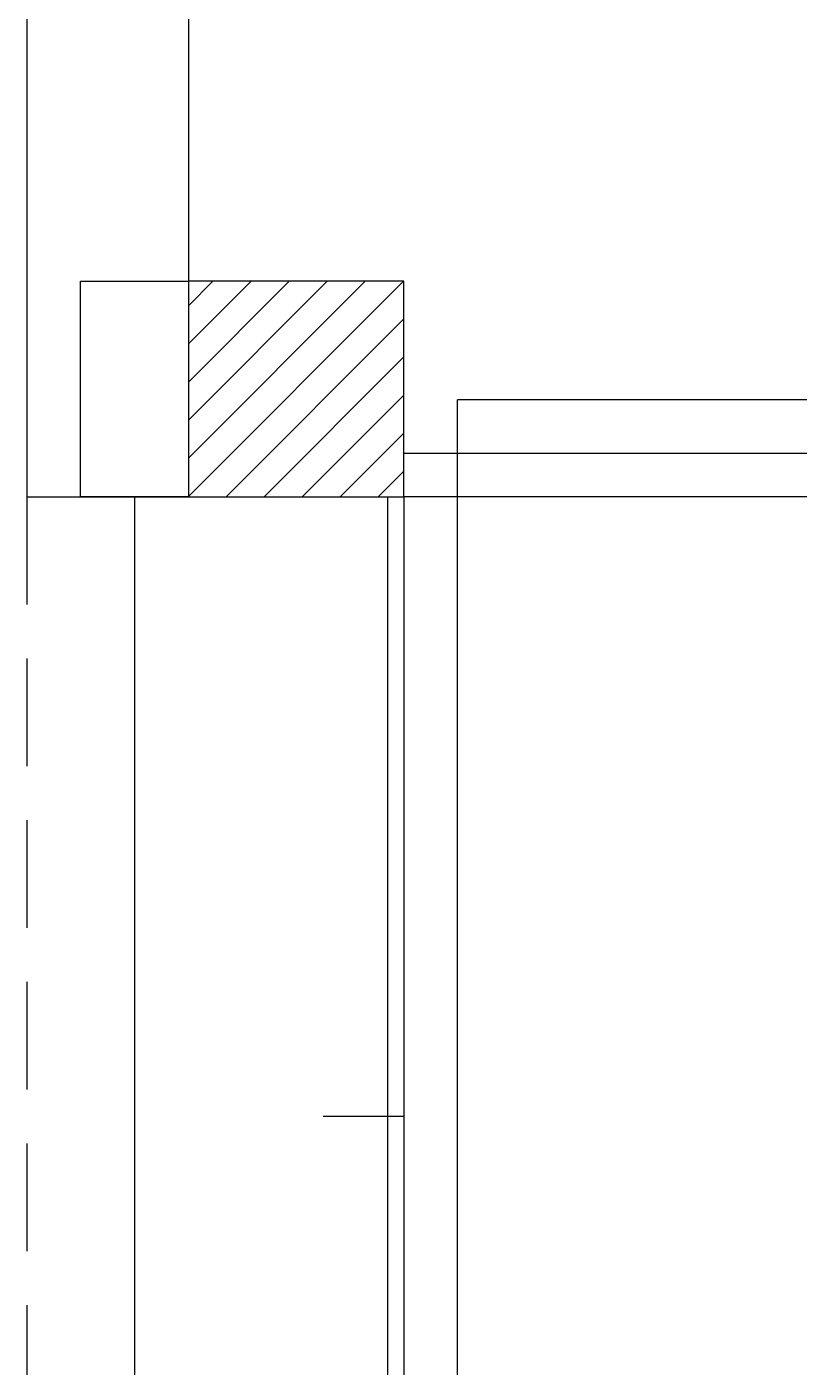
# Model space of a CAD drawing. Extents: x -9 to 600, y -23 to 65.
# Drawn here: x 266.263 to 267.698, y 46.333 to 48.82 of the extents above; entities that cross this region are included whole.
import ezdxf

# ---------------------------------------------------------------- set-up
doc = ezdxf.new("R2010")
doc.units = 0
doc.header["$LTSCALE"] = 0.8
doc.header["$MEASUREMENT"] = 0
doc.linetypes.add('HIDDEN', pattern=[0.375, 0.25, -0.125])
doc.layers.get('0').update_dxf_attribs({"color": 3, "linetype": 'CONTINUOUS'})
doc.layers.add('Desenho base', color=7, linetype='CONTINUOUS')
doc.layers.add('ilum', color=2, linetype='CONTINUOUS')

# ---------------------------------------------------------------- blocks, each defined once
blk = doc.blocks.new('*X15')
at = {"color": 0}
for p, q in [((15.8, 29.8007), (16.1993, 30.2)), ((15.8, 29.8714), (16.1286, 30.2)), ((15.8, 29.9421), (16.0579, 30.2)), ((15.8, 30.0128), (15.9872, 30.2)), ((15.8, 30.0836), (15.9164, 30.2)), ((15.8, 30.1543), (15.8457, 30.2)), ((15.87, 29.8), (16.2, 30.13)), ((15.9407, 29.8), (16.2, 30.0593)), ((16.0114, 29.8), (16.2, 29.9886)), ((16.0821, 29.8), (16.2, 29.9179)), ((16.1528, 29.8), (16.2, 29.8472))]:
    blk.add_line(p, q, dxfattribs=at)

msp = doc.modelspace()

# ---------------------------------------------------------------- linework, layer by layer
at = {"layer": 'Desenho base'}
for p, q in [((266.2635, 51.798), (266.2635, 47.948)), ((266.5635, 51.648), (266.5635, 48.348)), ((266.9635, 48.348), (266.5635, 48.348)), ((266.5635, 48.348), (266.5635, 47.948)), ((266.9635, 47.948), (266.9635, 48.348)), ((266.2635, 47.948), (266.5635, 47.948)), ((266.4635, 47.948), (266.4635, 36.0044)), ((266.5635, 47.948), (266.9635, 47.948)), ((266.9335, 47.948), (266.9335, 43.348)), ((266.9635, 47.948), (266.9635, 43.348)), ((266.9635, 46.798), (266.8141, 46.798))]:
    msp.add_line(p, q, dxfattribs=at)
at = {"layer": 'Desenho base', "linetype": 'Continuous'}
for p, q in [((271.8635, 48.028), (266.9635, 48.028)), ((271.2335, 47.948), (266.9635, 47.948))]:
    msp.add_line(p, q, dxfattribs=at)
at = {"layer": 'Desenho base', "linetype": 'HIDDEN'}
msp.add_line((266.2635, 47.948), (266.2635, 36.0044), dxfattribs=at)
at = {"layer": 'Desenho base'}
msp.add_lwpolyline([(266.5635, 47.948), (266.3635, 47.948), (266.3635, 48.348), (266.5635, 48.348)], dxfattribs=at)
msp.add_lwpolyline([(266.5635, 47.948), (266.9635, 47.948), (266.9635, 48.348), (266.5635, 48.348)], close=True, dxfattribs=at)
at = {"layer": 'ilum'}
for p in [(267.0635, 37.9978), (271.7718, 48.128)]:
    msp.add_line(p, (267.0635, 48.128), dxfattribs=at)

# ---------------------------------------------------------------- block references
at = {"layer": 'Desenho base'}
msp.add_blockref('*X15', (250.7635, 18.148), dxfattribs=at)

doc.saveas('drawing.dxf')
